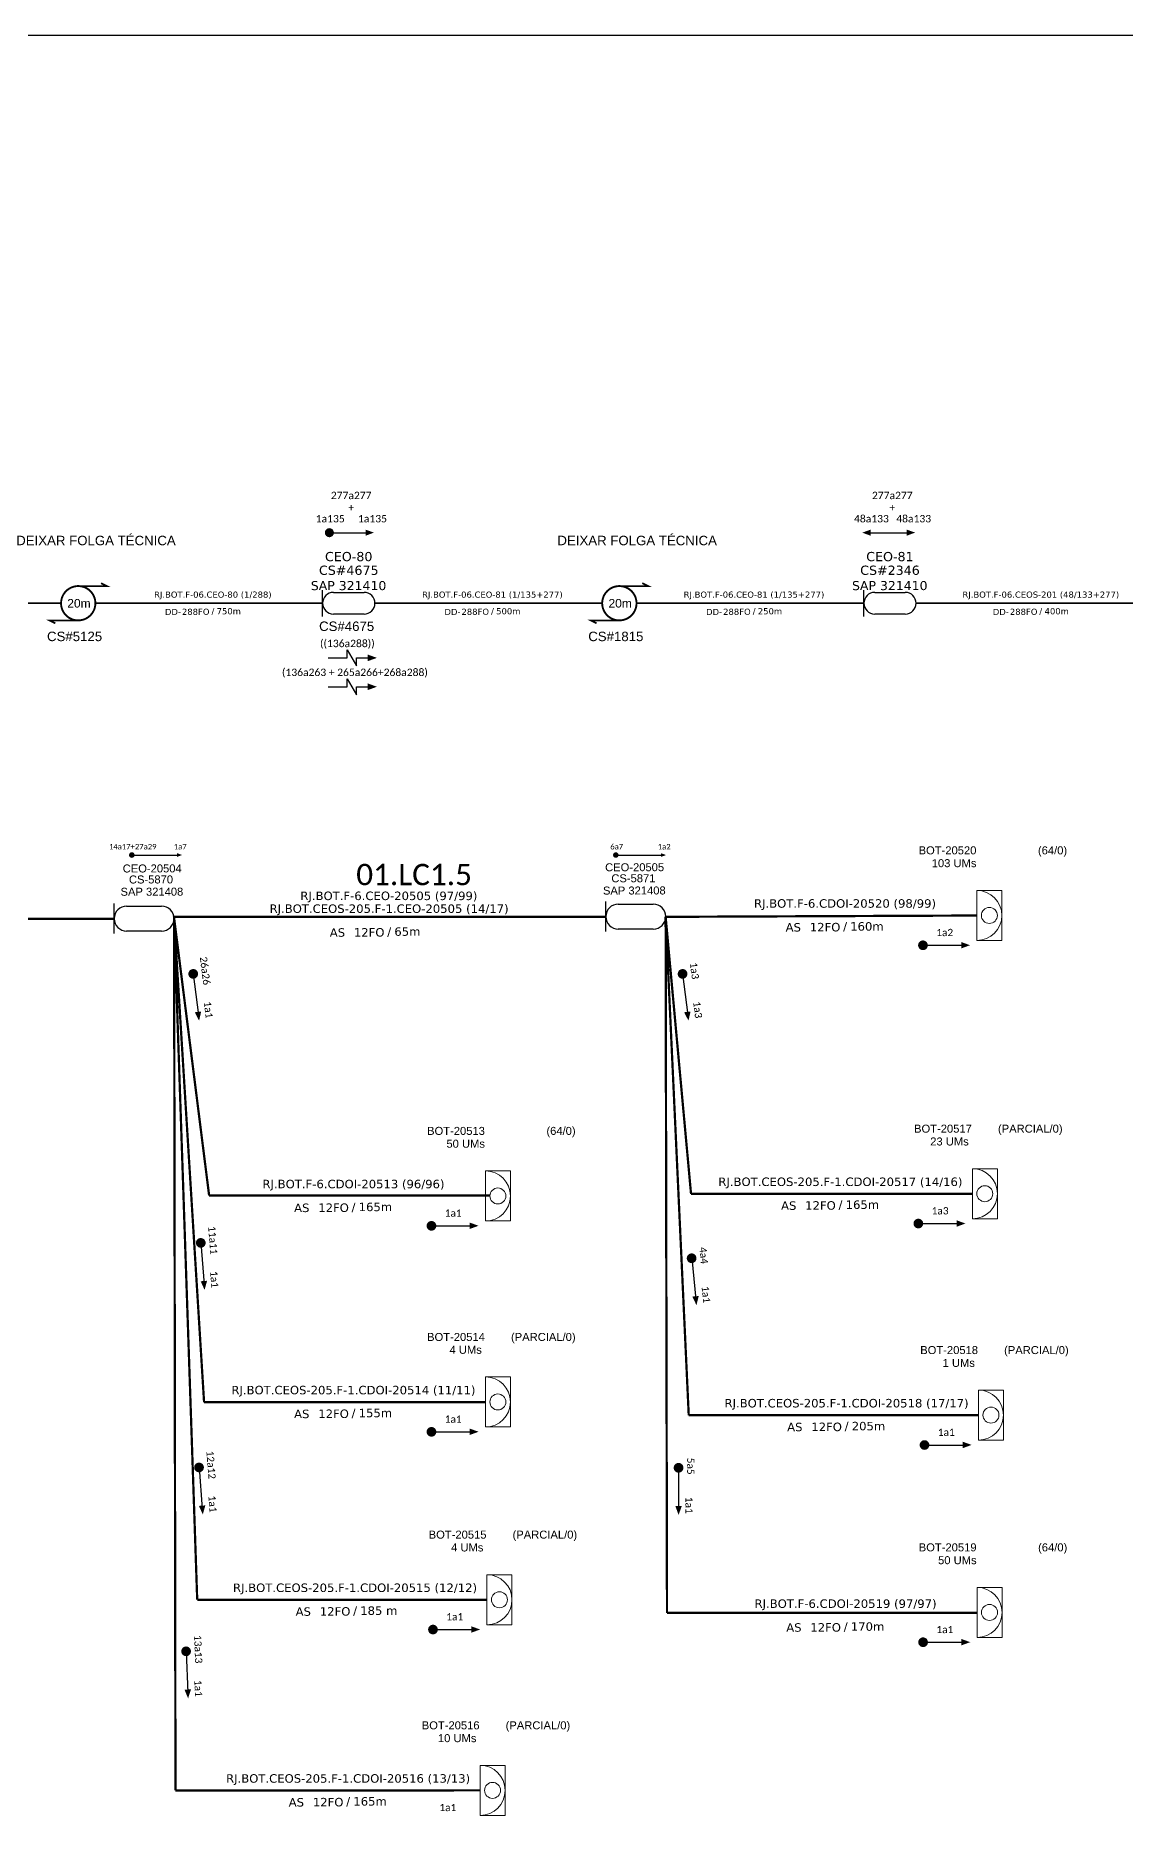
# Model space of a CAD drawing. Header units: inches. Extents: x 27113 to 27952, y 293751 to 294345.
# Drawn here: x 27687.9 to 27843.4, y 294091 to 294345 of the extents above; entities that cross this region are included whole.
import ezdxf
from ezdxf.enums import TextEntityAlignment as Align

# ---------------------------------------------------------------- set-up
doc = ezdxf.new("R2010")
doc.units = ezdxf.units.IN
doc.header["$MEASUREMENT"] = 0
for name, color, linetype, lineweight in [("20.0-LEGENDA DOS CDO'S", 1, 'Continuous', 0), ('20.1-CDO_INTERIOR', 1, 'Continuous', 0), ('40.1-ETIQUETAS', 1, 'Continuous', 20)]:
    doc.layers.add(name, color=color, linetype=linetype, lineweight=lineweight)
for name, color, linetype in [('20.4-CEOS', 1, 'Continuous'), ('20.5-CABO AÉREO', 1, 'Continuous'), ('CAP a instalar', 1, 'Continuous'), ('CEO', 1, 'Continuous'), ('SETA', 7, 'Continuous')]:
    doc.layers.add(name, color=color, linetype=linetype)
doc.styles.add('ARIAL', font='arial.ttf')
doc.styles.add('MtXpl_Calibri', font='calibri.ttf')
doc.styles.add('siredit', font='verdana.ttf')
doc.styles.get("Standard").update_dxf_attribs({"font": 'arial.ttf'})
doc.linetypes.add('FENCELINE1', pattern='A,0.25,-0.1,[133,ltypeshp.shx,S=0.1,R=0,X=-0.1,Y=0],-0.1,1', length=1.45)

# ---------------------------------------------------------------- blocks, each defined once
blk = doc.blocks.new('ETIQUETA_RS5F')
at = {"layer": '40.1-ETIQUETAS', "color": 0, "style": 'siredit'}
blk.add_text('/', height=1.5, dxfattribs=at).set_placement((1.55, -1.95), align=Align.MIDDLE_RIGHT)
for tag, p in [('ETIQUETA_R_PRIMARIA', (1.18, 4.1)), ('ETIQUETA_R_SECUNDARIA', (1.18, 2.1)), ('F_ATIVAS/F_MORTAS', (1.11, -4.24))]:
    blk.add_attdef(tag, text='', height=1.5, dxfattribs=at).set_placement(p, align=Align.MIDDLE_CENTER)
for tag, p in [('TIPO_CABO', (-6.62, -2.12)), ('CAP_CABO', (0.37, -2.09))]:
    blk.add_attdef(tag, text='', height=1.5, dxfattribs=at).set_placement(p, align=Align.MIDDLE_RIGHT)
blk.add_attdef('METROS', text='', height=1.5, dxfattribs=at).set_placement((2.11, -1.95), align=Align.MIDDLE_LEFT)
for tag, p in [('FUSÃO_1', (0.82, -8.39)), ('FUSÃO_2', (0.82, -10.6)), ('FUSÃO_3', (0.82, -12.93)), ('FUSÃO_4', (0.82, -15.14)), ('FUSÃO_5', (0.82, -17.16))]:
    blk.add_attdef(tag, text='', height=1.5, dxfattribs=at).set_placement(p, align=Align.CENTER)
blk = doc.blocks.new('CDOI_INT')
at = {"layer": '20.1-CDO_INTERIOR', "color": 0, "lineweight": 18}
blk.add_lwpolyline([(4.25, -4.25), (4.25, 4.25), (0, 4.25), (0, -4.25)], close=True, dxfattribs=at)
blk.add_circle((2.12, 0), 1.36, dxfattribs=at)
blk.add_arc((0, 0), 4.25, 270, 90, dxfattribs=at)
at = {"layer": "20.0-LEGENDA DOS CDO'S", "color": 0, "style": 'ARIAL'}
for tag, p in [('CDO_N', (-0.08, 10.38)), ('SURVEY', (-0.08, 8.2)), ('SPLITER_1', (21.18, 10.38)), ('SPLITER_2', (21.19, 8.68)), ('SAP', (-0.08, 6.23)), ('1:XX', (5.94, -2.22)), ('UMS', (5.94, -4.24))]:
    blk.add_attdef(tag, p, '', height=1.36, dxfattribs=at)
blk.add_attdef('FIBRAS_UTILIZADAS', text='', height=1.36, dxfattribs=at).set_placement((15.34, 10.38), align=Align.CENTER)

msp = doc.modelspace()

# ---------------------------------------------------------------- linework, layer by layer
msp.add_lwpolyline([(27113.44, 293750.99), (27952, 293750.99), (27952, 294344.99), (27113.44, 294344.99), (27113.44, 293750.99)])
at = {"color": 0}
for points, const_width in [([(27729.48, 294274.05, 1), (27730.12, 294274.05, 1)], 0.649), ([(27693.96, 294266.43, 1.000012), (27693.96, 294261.53, 0.999978)], 0.272), ([(27771.18, 294266.43, 1.000012), (27771.18, 294261.53, 0.999978)], 0.272)]:
    msp.add_lwpolyline(points, format="xyb", close=True, dxfattribs=dict(at, const_width=const_width))
for points in [[(27729.8, 294274.05), (27734.98, 294274.05)], [(27807.03, 294274.05), (27812.2, 294274.05)], [(27732.32, 294256.17), (27732.32, 294257.32), (27733.69, 294255.03), (27733.69, 294256.17)], [(27732.32, 294252.05), (27732.32, 294253.2), (27733.69, 294250.91), (27733.69, 294252.05)]]:
    msp.add_lwpolyline(points, dxfattribs=at)
at = {"color": 0, "const_width": 0.255}
for points in [[(27693.96, 294266.43), (27698.04, 294266.43), (27697.23, 294266.84)], [(27771.18, 294266.43), (27775.27, 294266.43), (27774.45, 294266.84)], [(27693.96, 294261.53), (27689.87, 294261.53), (27690.69, 294261.12)], [(27771.18, 294261.53), (27767.1, 294261.53), (27767.92, 294261.12)]]:
    msp.add_lwpolyline(points, dxfattribs=at)
at = {"color": 7, "const_width": 0.395}
for points in [[(27701.41, 294228.04, 1), (27701.81, 294228.04, 1)], [(27770.48, 294228.04, 1), (27770.87, 294228.04, 1)]]:
    msp.add_lwpolyline(points, format="xyb", close=True, dxfattribs=at)
at = {"const_width": 0.691}
for points in [[(27814.16, 294215.16, 1), (27814.85, 294215.16, 1)], [(27710.33, 294211.42, 1), (27710.41, 294210.73, 1)], [(27710.33, 294211.42, 1), (27710.41, 294210.73, 1)], [(27780.16, 294211.42, 1), (27780.24, 294210.73, 1)], [(27780.16, 294211.42, 1), (27780.24, 294210.73, 1)], [(27744.02, 294175.12, 1), (27744.71, 294175.12, 1)], [(27813.5, 294175.45, 1), (27814.19, 294175.45, 1)], [(27813.5, 294175.45, 1), (27814.19, 294175.45, 1)], [(27711.42, 294173.03, 1), (27711.48, 294172.34, 1)], [(27711.42, 294173.03, 1), (27711.48, 294172.34, 1)], [(27781.46, 294170.84, 1), (27781.53, 294170.15, 1)], [(27781.46, 294170.84, 1), (27781.53, 294170.15, 1)], [(27744.02, 294145.72, 1), (27744.71, 294145.72, 1)], [(27744.02, 294145.72, 1), (27744.71, 294145.72, 1)], [(27814.38, 294143.84, 1), (27815.07, 294143.84, 1)], [(27814.38, 294143.84, 1), (27815.07, 294143.84, 1)], [(27711.17, 294140.98, 1), (27711.23, 294140.29, 1)], [(27711.17, 294140.98, 1), (27711.23, 294140.29, 1)], [(27779.63, 294140.94, 1), (27779.63, 294140.24, 1)], [(27779.63, 294140.94, 1), (27779.63, 294140.24, 1)], [(27744.24, 294117.5, 1), (27744.93, 294117.5, 1)], [(27744.24, 294117.5, 1), (27744.93, 294117.5, 1)], [(27709.34, 294114.74, 1), (27709.37, 294114.05, 1)], [(27709.34, 294114.74, 1), (27709.37, 294114.05, 1)], [(27814.18, 294115.69, 1), (27814.87, 294115.69, 1)]]:
    msp.add_lwpolyline(points, format="xyb", close=True, dxfattribs=at)
at = {"layer": '20.4-CEOS', "color": 5}
for p, q in [((27730.39, 294265.53), (27734.75, 294265.53)), ((27734.75, 294262.43), (27730.39, 294262.43))]:
    msp.add_line(p, q, dxfattribs=at)
at = {"layer": '20.4-CEOS', "color": 0}
for p, q in [((27807.62, 294265.53), (27811.98, 294265.53)), ((27811.98, 294262.43), (27807.62, 294262.43)), ((27699.09, 294216.83), (27699.09, 294221.12)), ((27769.24, 294217.12), (27769.24, 294221.41)), ((27771.02, 294221.04), (27776.01, 294221.04)), ((27700.87, 294220.75), (27705.86, 294220.75)), ((27705.86, 294217.2), (27700.87, 294217.2)), ((27776.01, 294217.48), (27771.02, 294217.48))]:
    msp.add_line(p, q, dxfattribs=at)
at = {"layer": '20.4-CEOS', "color": 5}
msp.add_lwpolyline([(27728.84, 294262.11), (27728.84, 294265.85)], dxfattribs=at)
at = {"layer": '20.4-CEOS', "color": 0}
msp.add_lwpolyline([(27806.07, 294262.11), (27806.07, 294265.85)], dxfattribs=at)
at = {"layer": '20.4-CEOS', "color": 5}
for centre, start, end in [((27730.39, 294263.98), 90, 270), ((27734.75, 294263.98), 270, 90)]:
    msp.add_arc(centre, 1.55, start, end, dxfattribs=at)
at = {"layer": '20.4-CEOS', "color": 0}
for centre, radius, start, end in [((27807.62, 294263.98), 1.55, 90, 270), ((27811.98, 294263.98), 1.55, 270, 90), ((27771.02, 294219.26), 1.78, 90, 270), ((27776.01, 294219.26), 1.78, 270, 90), ((27700.87, 294218.97), 1.78, 90, 270), ((27705.86, 294218.97), 1.78, 270, 90)]:
    msp.add_arc(centre, radius, start, end, dxfattribs=at)
at = {"layer": '20.5-CABO AÉREO', "color": 0, "ltscale": 8, "const_width": 0.259}
for points in [[(27659.07, 294263.98), (27691.51, 294263.98)], [(27696.41, 294263.98), (27728.84, 294263.98)]]:
    msp.add_lwpolyline(points, dxfattribs=at)
at = {"layer": '20.5-CABO AÉREO', "color": 5, "ltscale": 8, "const_width": 0.259}
for points in [[(27736.3, 294263.98), (27768.73, 294263.98)], [(27773.64, 294263.98), (27806.07, 294263.98)], [(27813.53, 294263.98), (27845.96, 294263.98)]]:
    msp.add_lwpolyline(points, dxfattribs=at)
at = {"layer": 'CAP a instalar', "color": 0, "ltscale": 5.3, "const_width": 0.322}
for points in [[(27637.54, 294218.95), (27699.09, 294218.95)], [(27712.64, 294179.46), (27707.62, 294219.24)], [(27707.62, 294219.24), (27769.24, 294219.24)], [(27777.78, 294219.26), (27777.98, 294119.88)], [(27777.79, 294219.22), (27822.2, 294219.41)], [(27777.79, 294219.22), (27822.2, 294219.41)], [(27712.64, 294179.46), (27752.76, 294179.46)], [(27712.64, 294179.46), (27752.76, 294179.46)], [(27777.98, 294119.88), (27822.22, 294119.89)]]:
    msp.add_lwpolyline(points, dxfattribs=at)
at = {"layer": 'CAP a instalar', "color": 8, "ltscale": 5.3, "const_width": 0.322}
for points in [[(27707.62, 294219.24), (27711.92, 294149.94)], [(27707.64, 294218.93), (27710.94, 294121.75)], [(27707.64, 294218.93), (27707.84, 294094.54)], [(27781.41, 294179.67), (27777.78, 294219.26)], [(27781.41, 294179.67), (27821.55, 294179.69)], [(27711.92, 294149.94), (27752.06, 294149.96)], [(27781.08, 294148.1), (27822.43, 294148.1)], [(27710.94, 294121.75), (27752.29, 294121.76)], [(27707.84, 294094.54), (27751.3, 294094.55)]]:
    msp.add_lwpolyline(points, dxfattribs=at)
at = {"layer": 'CAP a instalar', "color": 251, "ltscale": 5.3, "const_width": 0.322}
msp.add_lwpolyline([(27777.78, 294219.26), (27781.08, 294148.1)], dxfattribs=at)
at = {"layer": 'SETA', "color": 0}
for points in [[(27729.63, 294256.17), (27732.32, 294256.17)], [(27733.69, 294256.17), (27735.76, 294256.17)], [(27729.63, 294252.05), (27732.32, 294252.05)], [(27733.69, 294252.05), (27735.76, 294252.05)]]:
    msp.add_lwpolyline(points, dxfattribs=at)
at = {"layer": 'SETA', "color": 7}
for points in [[(27701.61, 294228.04), (27708.44, 294228.04)], [(27770.67, 294228.04), (27777.51, 294228.04)]]:
    msp.add_lwpolyline(points, dxfattribs=at)
at = {"layer": 'SETA'}
for points in [[(27814.5, 294215.16), (27820.44, 294215.16)], [(27710.37, 294211.07), (27711.11, 294205.18)], [(27710.37, 294211.07), (27711.11, 294205.18)], [(27780.2, 294211.07), (27780.94, 294205.18)], [(27780.2, 294211.07), (27780.94, 294205.18)], [(27813.85, 294175.45), (27819.78, 294175.45)], [(27813.85, 294175.45), (27819.78, 294175.45)], [(27744.36, 294175.12), (27750.3, 294175.12)], [(27711.45, 294172.69), (27711.92, 294166.77)], [(27711.45, 294172.69), (27711.92, 294166.77)], [(27781.5, 294170.5), (27782.09, 294164.59)], [(27781.5, 294170.5), (27782.09, 294164.59)], [(27744.36, 294145.72), (27750.3, 294145.72)], [(27744.36, 294145.72), (27750.3, 294145.72)], [(27814.72, 294143.84), (27820.66, 294143.84)], [(27814.72, 294143.84), (27820.66, 294143.84)], [(27711.2, 294140.63), (27711.67, 294134.71)], [(27711.2, 294140.63), (27711.67, 294134.71)], [(27779.63, 294140.59), (27779.62, 294134.65)], [(27779.63, 294140.59), (27779.62, 294134.65)], [(27744.58, 294117.5), (27750.52, 294117.5)], [(27744.58, 294117.5), (27750.52, 294117.5)], [(27709.35, 294114.39), (27709.6, 294108.46)], [(27709.35, 294114.39), (27709.6, 294108.46)], [(27814.52, 294115.69), (27820.46, 294115.69)]]:
    msp.add_lwpolyline(points, dxfattribs=at)
at = {"layer": 'SETA', "color": 0}
for points in [[(27734.97, 294274.48), (27736.16, 294274.06), (27734.98, 294273.62)], [(27807.03, 294273.62), (27805.84, 294274.05), (27807.02, 294274.48)], [(27812.2, 294274.48), (27813.39, 294274.06), (27812.2, 294273.62)], [(27735.27, 294256.66), (27736.58, 294256.18), (27735.27, 294255.71)], [(27735.27, 294252.54), (27736.58, 294252.06), (27735.27, 294251.58)]]:
    msp.add_solid(points, dxfattribs=at)
at = {"layer": 'SETA', "color": 7}
for points in [[(27708.07, 294228.3), (27708.79, 294228.05), (27708.07, 294227.78)], [(27777.13, 294228.3), (27777.85, 294228.04), (27777.13, 294227.78)]]:
    msp.add_solid(points, dxfattribs=at)
at = {"layer": 'SETA'}
for points in [[(27819.96, 294215.63), (27821.23, 294215.17), (27819.96, 294214.71)], [(27711.51, 294205.71), (27711.21, 294204.4), (27710.6, 294205.6)], [(27711.51, 294205.71), (27711.21, 294204.4), (27710.6, 294205.6)], [(27781.34, 294205.71), (27781.04, 294204.4), (27780.43, 294205.6)], [(27781.34, 294205.71), (27781.04, 294204.4), (27780.43, 294205.6)], [(27749.82, 294175.59), (27751.09, 294175.13), (27749.82, 294174.67)], [(27819.31, 294175.91), (27820.57, 294175.45), (27819.31, 294174.99)], [(27819.31, 294175.91), (27820.57, 294175.45), (27819.31, 294174.99)], [(27712.35, 294167.28), (27711.99, 294165.98), (27711.43, 294167.21)], [(27712.35, 294167.28), (27711.99, 294165.98), (27711.43, 294167.21)], [(27782.51, 294165.11), (27782.18, 294163.8), (27781.6, 294165.02)], [(27782.51, 294165.11), (27782.18, 294163.8), (27781.6, 294165.02)], [(27749.82, 294146.19), (27751.09, 294145.73), (27749.82, 294145.27)], [(27749.82, 294146.19), (27751.09, 294145.73), (27749.82, 294145.27)], [(27820.18, 294144.31), (27821.45, 294143.85), (27820.18, 294143.39)], [(27820.18, 294144.31), (27821.45, 294143.85), (27820.18, 294143.39)], [(27712.1, 294135.22), (27711.74, 294133.93), (27711.18, 294135.15)], [(27712.1, 294135.22), (27711.74, 294133.93), (27711.18, 294135.15)], [(27780.09, 294135.13), (27779.63, 294133.86), (27779.17, 294135.13)], [(27780.09, 294135.13), (27779.63, 294133.86), (27779.17, 294135.13)], [(27750.05, 294117.97), (27751.31, 294117.51), (27750.05, 294117.05)], [(27750.05, 294117.97), (27751.31, 294117.51), (27750.05, 294117.05)], [(27819.98, 294116.16), (27821.25, 294115.7), (27819.98, 294115.24)], [(27710.05, 294108.96), (27709.64, 294107.67), (27709.13, 294108.92)], [(27710.05, 294108.96), (27709.64, 294107.67), (27709.13, 294108.92)]]:
    msp.add_solid(points, dxfattribs=at)

# ---------------------------------------------------------------- block references
at = {"layer": '40.1-ETIQUETAS', "color": 0}
ref = msp.add_blockref('ETIQUETA_RS5F', (27737.37, 294218.69), dxfattribs=dict(at, xscale=0.8056442080133319, yscale=0.8056442080133319, zscale=0.8056442080133319))
ref.add_attrib('ETIQUETA_R_PRIMARIA', 'RJ.BOT.F-6.CEO-20505 (97/99)', dxfattribs={"color": 0, "height": 1.2085, "style": 'siredit'}).set_placement((27738.29, 294222.22), align=Align.MIDDLE_CENTER)
ref.add_attrib('ETIQUETA_R_SECUNDARIA', 'RJ.BOT.CEOS-205.F-1.CEO-20505 (14/17)', dxfattribs={"color": 0, "height": 1.2085, "style": 'siredit'}).set_placement((27738.32, 294220.39), align=Align.MIDDLE_CENTER)
ref.add_attrib('TIPO_CABO', 'AS', dxfattribs={"color": 0, "height": 1.208, "style": 'siredit'}).set_placement((27732.04, 294216.99), align=Align.MIDDLE_RIGHT)
ref.add_attrib('CAP_CABO', '12FO', dxfattribs={"color": 0, "height": 1.208, "style": 'siredit'}).set_placement((27737.66, 294217.01), align=Align.MIDDLE_RIGHT)
ref.add_attrib('METROS', '65m', dxfattribs={"color": 0, "height": 1.208, "style": 'siredit'}).set_placement((27739.07, 294217.12), align=Align.MIDDLE_LEFT)
at = {"layer": 'CAP a instalar', "color": 0, "linetype": 'FENCELINE1', "ltscale": 5.3}
ref = msp.add_blockref('CDOI_INT', (27822.2, 294219.42), dxfattribs=dict(at, xscale=0.8395002389809699, yscale=0.8395002389809699, zscale=0.8395002389809699))
ref.add_attrib('CDO_N', 'BOT-20520', dxfattribs={"layer": "20.0-LEGENDA DOS CDO'S", "color": 0, "height": 1.142, "style": 'ARIAL'}).set_placement((27822.13, 294228.14), align=Align.RIGHT)
ref.add_attrib('FIBRAS_UTILIZADAS', '(64/0)', dxfattribs={"layer": "20.0-LEGENDA DOS CDO'S", "color": 0, "height": 1.142, "style": 'ARIAL'}).set_placement((27835.08, 294228.14), align=Align.RIGHT)
ref.add_attrib('SURVEY', '103 UMs', dxfattribs={"layer": "20.0-LEGENDA DOS CDO'S", "color": 0, "height": 1.142, "style": 'ARIAL'}).set_placement((27822.14, 294226.31), align=Align.RIGHT)
ref = msp.add_blockref('ETIQUETA_RS5F', (27802.42, 294219.43), dxfattribs=dict(at, xscale=0.8056442080139599, yscale=0.8056442080139599, zscale=0.8056442080139599))
ref.add_attrib('ETIQUETA_R_SECUNDARIA', 'RJ.BOT.F-6.CDOI-20520 (98/99)', dxfattribs={"layer": '40.1-ETIQUETAS', "color": 0, "height": 1.2085, "style": 'siredit'}).set_placement((27803.38, 294221.13), align=Align.MIDDLE_CENTER)
ref.add_attrib('TIPO_CABO', 'AS', dxfattribs={"layer": '40.1-ETIQUETAS', "color": 0, "height": 1.208, "style": 'siredit'}).set_placement((27797.09, 294217.73), align=Align.MIDDLE_RIGHT)
ref.add_attrib('CAP_CABO', '12FO', dxfattribs={"layer": '40.1-ETIQUETAS', "color": 0, "height": 1.208, "style": 'siredit'}).set_placement((27802.72, 294217.75), align=Align.MIDDLE_RIGHT)
ref.add_attrib('METROS', '160m', dxfattribs={"layer": '40.1-ETIQUETAS', "color": 0, "height": 1.208, "style": 'siredit'}).set_placement((27804.12, 294217.86), align=Align.MIDDLE_LEFT)
ref = msp.add_blockref('CDOI_INT', (27752.06, 294179.38), dxfattribs=dict(at, xscale=0.8395002389809699, yscale=0.8395002389809699, zscale=0.8395002389809699))
ref.add_attrib('CDO_N', 'BOT-20513', dxfattribs={"layer": "20.0-LEGENDA DOS CDO'S", "color": 0, "height": 1.142, "style": 'ARIAL'}).set_placement((27751.99, 294188.1), align=Align.RIGHT)
ref.add_attrib('FIBRAS_UTILIZADAS', '(64/0)', dxfattribs={"layer": "20.0-LEGENDA DOS CDO'S", "color": 0, "height": 1.142, "style": 'ARIAL'}).set_placement((27764.94, 294188.1), align=Align.RIGHT)
ref.add_attrib('SURVEY', '50 UMs', dxfattribs={"layer": "20.0-LEGENDA DOS CDO'S", "color": 0, "height": 1.142, "style": 'ARIAL'}).set_placement((27752, 294186.27), align=Align.RIGHT)
at = {"layer": 'CAP a instalar', "color": 8, "linetype": 'FENCELINE1', "ltscale": 5.3}
ref = msp.add_blockref('CDOI_INT', (27821.55, 294179.71), dxfattribs=dict(at, xscale=0.8395002389748425, yscale=0.8395002389748425, zscale=0.8395002389748425))
ref.add_attrib('CDO_N', 'BOT-20517', dxfattribs={"layer": "20.0-LEGENDA DOS CDO'S", "color": 0, "height": 1.142, "style": 'ARIAL'}).set_placement((27821.48, 294188.42), align=Align.RIGHT)
ref.add_attrib('FIBRAS_UTILIZADAS', '(PARCIAL/0)', dxfattribs={"layer": "20.0-LEGENDA DOS CDO'S", "color": 0, "height": 1.1419, "style": 'ARIAL'}).set_placement((27834.43, 294188.42), align=Align.RIGHT)
ref.add_attrib('SURVEY', '23 UMs ', dxfattribs={"layer": "20.0-LEGENDA DOS CDO'S", "color": 0, "height": 1.142, "style": 'ARIAL'}).set_placement((27821.48, 294186.59), align=Align.RIGHT)
at = {"layer": 'CAP a instalar', "color": 0, "linetype": 'FENCELINE1', "ltscale": 5.3}
ref = msp.add_blockref('ETIQUETA_RS5F', (27732.28, 294179.39), dxfattribs=dict(at, xscale=0.8056442080139599, yscale=0.8056442080139599, zscale=0.8056442080139599))
ref.add_attrib('ETIQUETA_R_SECUNDARIA', 'RJ.BOT.F-6.CDOI-20513 (96/96)', dxfattribs={"layer": '40.1-ETIQUETAS', "color": 0, "height": 1.2085, "style": 'siredit'}).set_placement((27733.24, 294181.09), align=Align.MIDDLE_CENTER)
ref.add_attrib('TIPO_CABO', 'AS', dxfattribs={"layer": '40.1-ETIQUETAS', "color": 0, "height": 1.208, "style": 'siredit'}).set_placement((27726.95, 294177.69), align=Align.MIDDLE_RIGHT)
ref.add_attrib('CAP_CABO', '12FO', dxfattribs={"layer": '40.1-ETIQUETAS', "color": 0, "height": 1.208, "style": 'siredit'}).set_placement((27732.58, 294177.71), align=Align.MIDDLE_RIGHT)
ref.add_attrib('METROS', '165m', dxfattribs={"layer": '40.1-ETIQUETAS', "color": 0, "height": 1.208, "style": 'siredit'}).set_placement((27733.98, 294177.82), align=Align.MIDDLE_LEFT)
at = {"layer": 'CAP a instalar', "color": 8, "linetype": 'FENCELINE1', "ltscale": 5.3}
ref = msp.add_blockref('ETIQUETA_RS5F', (27801.77, 294179.72), dxfattribs=dict(at, xscale=0.8056442080080793, yscale=0.8056442080080793, zscale=0.8056442080080793))
ref.add_attrib('ETIQUETA_R_SECUNDARIA', 'RJ.BOT.CEOS-205.F-1.CDOI-20517 (14/16)', dxfattribs={"layer": '40.1-ETIQUETAS', "color": 0, "height": 1.2085, "style": 'siredit'}).set_placement((27802.72, 294181.41), align=Align.MIDDLE_CENTER)
ref.add_attrib('TIPO_CABO', 'AS', dxfattribs={"layer": '40.1-ETIQUETAS', "color": 0, "height": 1.208, "style": 'siredit'}).set_placement((27796.44, 294178.01), align=Align.MIDDLE_RIGHT)
ref.add_attrib('CAP_CABO', '12FO', dxfattribs={"layer": '40.1-ETIQUETAS', "color": 0, "height": 1.208, "style": 'siredit'}).set_placement((27802.06, 294178.03), align=Align.MIDDLE_RIGHT)
ref.add_attrib('METROS', '165m ', dxfattribs={"layer": '40.1-ETIQUETAS', "color": 0, "height": 1.208, "style": 'siredit'}).set_placement((27803.47, 294178.14), align=Align.MIDDLE_LEFT)
ref = msp.add_blockref('CDOI_INT', (27752.06, 294149.98), dxfattribs=dict(at, xscale=0.8395002389748425, yscale=0.8395002389748425, zscale=0.8395002389748425))
ref.add_attrib('CDO_N', 'BOT-20514', dxfattribs={"layer": "20.0-LEGENDA DOS CDO'S", "color": 0, "height": 1.142, "style": 'ARIAL'}).set_placement((27751.99, 294158.69), align=Align.RIGHT)
ref.add_attrib('FIBRAS_UTILIZADAS', '(PARCIAL/0)', dxfattribs={"layer": "20.0-LEGENDA DOS CDO'S", "color": 0, "height": 1.1419, "style": 'ARIAL'}).set_placement((27764.94, 294158.69), align=Align.RIGHT)
ref.add_attrib('SURVEY', '4 UMs ', dxfattribs={"layer": "20.0-LEGENDA DOS CDO'S", "color": 0, "height": 1.142, "style": 'ARIAL'}).set_placement((27752, 294156.86), align=Align.RIGHT)
ref = msp.add_blockref('CDOI_INT', (27822.43, 294148.11), dxfattribs=dict(at, xscale=0.8395002389748425, yscale=0.8395002389748425, zscale=0.8395002389748425))
ref.add_attrib('CDO_N', 'BOT-20518', dxfattribs={"layer": "20.0-LEGENDA DOS CDO'S", "color": 0, "height": 1.142, "style": 'ARIAL'}).set_placement((27822.36, 294156.82), align=Align.RIGHT)
ref.add_attrib('FIBRAS_UTILIZADAS', '(PARCIAL/0)', dxfattribs={"layer": "20.0-LEGENDA DOS CDO'S", "color": 0, "height": 1.1419, "style": 'ARIAL'}).set_placement((27835.3, 294156.82), align=Align.RIGHT)
ref.add_attrib('SURVEY', '1 UMs ', dxfattribs={"layer": "20.0-LEGENDA DOS CDO'S", "color": 0, "height": 1.142, "style": 'ARIAL'}).set_placement((27822.36, 294154.99), align=Align.RIGHT)
ref = msp.add_blockref('ETIQUETA_RS5F', (27732.28, 294149.99), dxfattribs=dict(at, xscale=0.8056442080080793, yscale=0.8056442080080793, zscale=0.8056442080080793))
ref.add_attrib('ETIQUETA_R_SECUNDARIA', 'RJ.BOT.CEOS-205.F-1.CDOI-20514 (11/11)', dxfattribs={"layer": '40.1-ETIQUETAS', "color": 0, "height": 1.2085, "style": 'siredit'}).set_placement((27733.23, 294151.68), align=Align.MIDDLE_CENTER)
ref.add_attrib('TIPO_CABO', 'AS', dxfattribs={"layer": '40.1-ETIQUETAS', "color": 0, "height": 1.208, "style": 'siredit'}).set_placement((27726.95, 294148.28), align=Align.MIDDLE_RIGHT)
ref.add_attrib('CAP_CABO', '12FO', dxfattribs={"layer": '40.1-ETIQUETAS', "color": 0, "height": 1.208, "style": 'siredit'}).set_placement((27732.58, 294148.3), align=Align.MIDDLE_RIGHT)
ref.add_attrib('METROS', '155m ', dxfattribs={"layer": '40.1-ETIQUETAS', "color": 0, "height": 1.208, "style": 'siredit'}).set_placement((27733.98, 294148.41), align=Align.MIDDLE_LEFT)
ref = msp.add_blockref('ETIQUETA_RS5F', (27802.64, 294148.12), dxfattribs=dict(at, xscale=0.8056442080080793, yscale=0.8056442080080793, zscale=0.8056442080080793))
ref.add_attrib('ETIQUETA_R_SECUNDARIA', 'RJ.BOT.CEOS-205.F-1.CDOI-20518 (17/17)', dxfattribs={"layer": '40.1-ETIQUETAS', "color": 0, "height": 1.2085, "style": 'siredit'}).set_placement((27803.6, 294149.81), align=Align.MIDDLE_CENTER)
ref.add_attrib('TIPO_CABO', 'AS', dxfattribs={"layer": '40.1-ETIQUETAS', "color": 0, "height": 1.208, "style": 'siredit'}).set_placement((27797.31, 294146.41), align=Align.MIDDLE_RIGHT)
ref.add_attrib('CAP_CABO', '12FO', dxfattribs={"layer": '40.1-ETIQUETAS', "color": 0, "height": 1.208, "style": 'siredit'}).set_placement((27802.94, 294146.43), align=Align.MIDDLE_RIGHT)
ref.add_attrib('METROS', '205m ', dxfattribs={"layer": '40.1-ETIQUETAS', "color": 0, "height": 1.208, "style": 'siredit'}).set_placement((27804.34, 294146.54), align=Align.MIDDLE_LEFT)
ref = msp.add_blockref('CDOI_INT', (27752.29, 294121.76), dxfattribs=dict(at, xscale=0.8395002389748425, yscale=0.8395002389748425, zscale=0.8395002389748425))
ref.add_attrib('CDO_N', 'BOT-20515', dxfattribs={"layer": "20.0-LEGENDA DOS CDO'S", "color": 0, "height": 1.142, "style": 'ARIAL'}).set_placement((27752.22, 294130.48), align=Align.RIGHT)
ref.add_attrib('FIBRAS_UTILIZADAS', '(PARCIAL/0)', dxfattribs={"layer": "20.0-LEGENDA DOS CDO'S", "color": 0, "height": 1.1419, "style": 'ARIAL'}).set_placement((27765.16, 294130.48), align=Align.RIGHT)
ref.add_attrib('SURVEY', '4 UMs ', dxfattribs={"layer": "20.0-LEGENDA DOS CDO'S", "color": 0, "height": 1.142, "style": 'ARIAL'}).set_placement((27752.22, 294128.65), align=Align.RIGHT)
at = {"layer": 'CAP a instalar', "color": 0, "linetype": 'FENCELINE1', "ltscale": 5.3}
ref = msp.add_blockref('CDOI_INT', (27822.22, 294119.95), dxfattribs=dict(at, xscale=0.8395002389809699, yscale=0.8395002389809699, zscale=0.8395002389809699))
ref.add_attrib('CDO_N', 'BOT-20519', dxfattribs={"layer": "20.0-LEGENDA DOS CDO'S", "color": 0, "height": 1.142, "style": 'ARIAL'}).set_placement((27822.15, 294128.66), align=Align.RIGHT)
ref.add_attrib('FIBRAS_UTILIZADAS', '(64/0)', dxfattribs={"layer": "20.0-LEGENDA DOS CDO'S", "color": 0, "height": 1.142, "style": 'ARIAL'}).set_placement((27835.1, 294128.66), align=Align.RIGHT)
ref.add_attrib('SURVEY', '50 UMs', dxfattribs={"layer": "20.0-LEGENDA DOS CDO'S", "color": 0, "height": 1.142, "style": 'ARIAL'}).set_placement((27822.16, 294126.83), align=Align.RIGHT)
at = {"layer": 'CAP a instalar', "color": 8, "linetype": 'FENCELINE1', "ltscale": 5.3}
ref = msp.add_blockref('ETIQUETA_RS5F', (27732.5, 294121.77), dxfattribs=dict(at, xscale=0.8056442080080793, yscale=0.8056442080080793, zscale=0.8056442080080793))
ref.add_attrib('ETIQUETA_R_SECUNDARIA', 'RJ.BOT.CEOS-205.F-1.CDOI-20515 (12/12)', dxfattribs={"layer": '40.1-ETIQUETAS', "color": 0, "height": 1.2085, "style": 'siredit'}).set_placement((27733.46, 294123.47), align=Align.MIDDLE_CENTER)
ref.add_attrib('TIPO_CABO', 'AS', dxfattribs={"layer": '40.1-ETIQUETAS', "color": 0, "height": 1.208, "style": 'siredit'}).set_placement((27727.17, 294120.07), align=Align.MIDDLE_RIGHT)
ref.add_attrib('CAP_CABO', '12FO', dxfattribs={"layer": '40.1-ETIQUETAS', "color": 0, "height": 1.208, "style": 'siredit'}).set_placement((27732.8, 294120.09), align=Align.MIDDLE_RIGHT)
ref.add_attrib('METROS', '185 m', dxfattribs={"layer": '40.1-ETIQUETAS', "color": 0, "height": 1.208, "style": 'siredit'}).set_placement((27734.2, 294120.2), align=Align.MIDDLE_LEFT)
at = {"layer": 'CAP a instalar', "color": 0, "linetype": 'FENCELINE1', "ltscale": 5.3}
ref = msp.add_blockref('ETIQUETA_RS5F', (27802.51, 294119.5), dxfattribs=dict(at, xscale=0.8056442080139599, yscale=0.8056442080139599, zscale=0.8056442080139599))
ref.add_attrib('ETIQUETA_R_SECUNDARIA', 'RJ.BOT.F-6.CDOI-20519 (97/97)', dxfattribs={"layer": '40.1-ETIQUETAS', "color": 0, "height": 1.2085, "style": 'siredit'}).set_placement((27803.46, 294121.2), align=Align.MIDDLE_CENTER)
ref.add_attrib('TIPO_CABO', 'AS', dxfattribs={"layer": '40.1-ETIQUETAS', "color": 0, "height": 1.208, "style": 'siredit'}).set_placement((27797.18, 294117.8), align=Align.MIDDLE_RIGHT)
ref.add_attrib('CAP_CABO', '12FO', dxfattribs={"layer": '40.1-ETIQUETAS', "color": 0, "height": 1.208, "style": 'siredit'}).set_placement((27802.8, 294117.81), align=Align.MIDDLE_RIGHT)
ref.add_attrib('METROS', '170m', dxfattribs={"layer": '40.1-ETIQUETAS', "color": 0, "height": 1.208, "style": 'siredit'}).set_placement((27804.21, 294117.93), align=Align.MIDDLE_LEFT)
at = {"layer": 'CAP a instalar', "color": 8, "linetype": 'FENCELINE1', "ltscale": 5.3}
ref = msp.add_blockref('CDOI_INT', (27751.3, 294094.55), dxfattribs=dict(at, xscale=0.8395002389748425, yscale=0.8395002389748425, zscale=0.8395002389748425))
ref.add_attrib('CDO_N', 'BOT-20516', dxfattribs={"layer": "20.0-LEGENDA DOS CDO'S", "color": 0, "height": 1.142, "style": 'ARIAL'}).set_placement((27751.23, 294103.26), align=Align.RIGHT)
ref.add_attrib('FIBRAS_UTILIZADAS', '(PARCIAL/0)', dxfattribs={"layer": "20.0-LEGENDA DOS CDO'S", "color": 0, "height": 1.1419, "style": 'ARIAL'}).set_placement((27764.17, 294103.26), align=Align.RIGHT)
ref.add_attrib('SURVEY', '10 UMs ', dxfattribs={"layer": "20.0-LEGENDA DOS CDO'S", "color": 0, "height": 1.142, "style": 'ARIAL'}).set_placement((27751.23, 294101.43), align=Align.RIGHT)
ref = msp.add_blockref('ETIQUETA_RS5F', (27731.51, 294094.56), dxfattribs=dict(at, xscale=0.8056442080080793, yscale=0.8056442080080793, zscale=0.8056442080080793))
ref.add_attrib('ETIQUETA_R_SECUNDARIA', 'RJ.BOT.CEOS-205.F-1.CDOI-20516 (13/13)', dxfattribs={"layer": '40.1-ETIQUETAS', "color": 0, "height": 1.2085, "style": 'siredit'}).set_placement((27732.47, 294096.25), align=Align.MIDDLE_CENTER)
ref.add_attrib('TIPO_CABO', 'AS', dxfattribs={"layer": '40.1-ETIQUETAS', "color": 0, "height": 1.208, "style": 'siredit'}).set_placement((27726.18, 294092.85), align=Align.MIDDLE_RIGHT)
ref.add_attrib('CAP_CABO', '12FO', dxfattribs={"layer": '40.1-ETIQUETAS', "color": 0, "height": 1.208, "style": 'siredit'}).set_placement((27731.81, 294092.87), align=Align.MIDDLE_RIGHT)
ref.add_attrib('METROS', '165m ', dxfattribs={"layer": '40.1-ETIQUETAS', "color": 0, "height": 1.208, "style": 'siredit'}).set_placement((27733.22, 294092.98), align=Align.MIDDLE_LEFT)

# ---------------------------------------------------------------- texts
at = {"color": 0, "style": 'ARIAL'}
for s, height, p in [('DEIXAR FOLGA TÉCNICA', 1.3514, (27685.11, 294272.26)), ('DEIXAR FOLGA TÉCNICA', 1.3514, (27762.34, 294272.26)), ('CS#5125', 1.351, (27689.51, 294258.57)), ('CS#1815', 1.351, (27766.74, 294258.57))]:
    msp.add_text(s, height=height, rotation=359.9867, dxfattribs=at).set_placement(p)
at = {"color": 0}
for p in [(27692.4, 294263.36), (27769.63, 294263.36)]:
    msp.add_text('20m', height=1.226, dxfattribs=at).set_placement(p)
at = {"color": 5, "style": 'ARIAL'}
msp.add_text('CS#4675', height=1.351, rotation=359.9867, dxfattribs=at).set_placement((27728.33, 294260.02))
at = {"color": 5, "char_height": 0.7899, "width": 58.3109, "attachment_point": 5, "rotation": 359.9166}
for s, insert in [('{\\fCalibri|b0|i0|c0|p34;\\C256;14a17+27a29}', (27701.74, 294229.23)), ('{\\fCalibri|b0|i0|c0|p34;\\C256;1a7}', (27708.52, 294229.23)), ('{\\fCalibri|b0|i0|c0|p34;\\C256;6a7}', (27770.8, 294229.23)), ('{\\fCalibri|b0|i0|c0|p34;\\C256;1a2}', (27777.58, 294229.23))]:
    msp.add_mtext(s, dxfattribs=dict(at, insert=insert))
at = {"color": 3, "insert": (27741.89, 294225.24), "char_height": 3.038, "width": 272.6012, "attachment_point": 5}
msp.add_mtext('{\\fCalibri|b0|i0|c0|p34;01.LC1.5}', dxfattribs=at)
at = {"char_height": 1.0361, "width": 17.5156, "attachment_point": 5}
for s, insert in [('{\\fCalibri|b0|i0|c0|p34;\\C7;1a2}', (27817.61, 294216.98)), ('{\\fCalibri|b0|i0|c0|p34;\\C7;1a1}', (27747.47, 294176.94)), ('{\\fCalibri|b0|i0|c0|p34;\\C7;1a3}', (27816.95, 294177.26)), ('{\\fCalibri|b0|i0|c0|p34;\\C7;1a1}', (27747.47, 294147.53)), ('{\\fCalibri|b0|i0|c0|p34;\\C7;1a1}', (27817.83, 294145.66)), ('\\C7;\\fCalibri|b0|i0|c0|p34;1a1', (27747.69, 294119.32)), ('{\\fCalibri|b0|i0|c0|p34;\\C7;1a1}', (27817.63, 294117.5)), ('{\\fCalibri|b0|i0|c0|p34;\\C7;1a1}', (27746.7, 294092.1))]:
    msp.add_mtext(s, dxfattribs=dict(at, insert=insert))
for s, insert, rotation in [('{\\fCalibri|b0|i0|c0|p34;\\C7;26a26}', (27712.07, 294211.52), 277.1136), ('{\\fCalibri|b0|i0|c0|p34;\\C7;1a3}', (27781.9, 294211.52), 277.1136), ('{\\fCalibri|b0|i0|c0|p34;\\C7;1a1}', (27712.53, 294205.95), 277.1136), ('{\\fCalibri|b0|i0|c0|p34;\\C7;1a3}', (27782.36, 294205.95), 277.1136), ('{\\fCalibri|b0|i0|c0|p34;\\C7;11a11}', (27713.17, 294173.06), 274.5464), ('{\\fCalibri|b0|i0|c0|p34;\\C7;4a4}', (27783.21, 294170.9), 275.7639), ('{\\fCalibri|b0|i0|c0|p34;\\C7;1a1}', (27713.38, 294167.47), 274.5464), ('{\\fCalibri|b0|i0|c0|p34;\\C7;1a1}', (27783.54, 294165.32), 275.7639), ('{\\fCalibri|b0|i0|c0|p34;\\C7;12a12}', (27712.91, 294141), 274.5464), ('{\\fCalibri|b0|i0|c0|p34;\\C7;5a5}', (27781.37, 294140.82), 269.982), ('{\\fCalibri|b0|i0|c0|p34;\\C7;1a1}', (27713.13, 294135.42), 274.5464), ('{\\fCalibri|b0|i0|c0|p34;\\C7;1a1}', (27781.13, 294135.24), 269.982), ('{\\fCalibri|b0|i0|c0|p34;\\C7;13a13}', (27711.08, 294114.7), 272.3975), ('{\\fCalibri|b0|i0|c0|p34;\\C7;1a1}', (27711.09, 294109.11), 272.3975)]:
    msp.add_mtext(s, dxfattribs=dict(at, insert=insert, rotation=rotation))
at = {"layer": "20.0-LEGENDA DOS CDO'S", "color": 0, "style": 'ARIAL'}
for s, p in [('CEO-20504', (27700.31, 294225.55)), ('CEO-20505', (27769.15, 294225.72)), ('CS-5870', (27701.2, 294223.98)), ('CS-5871', (27770.04, 294224.15)), ('SAP 321408', (27700, 294222.23)), ('SAP 321408', (27768.84, 294222.4))]:
    msp.add_text(s, height=1.141, rotation=0.118, dxfattribs=at).set_placement(p)
at = {"layer": '20.4-CEOS', "color": 5, "style": 'siredit'}
for s, height, p in [('CS#4675', 1.315, (27732.57, 294268.69)), ('SAP 321410', 1.297, (27732.54, 294266.5))]:
    msp.add_text(s, height=height, dxfattribs=at).set_placement(p, align=Align.MIDDLE_CENTER)
at = {"layer": '20.4-CEOS', "color": 0, "style": 'siredit'}
for s, height, p in [('CS#2346', 1.315, (27809.8, 294268.69)), ('SAP 321410', 1.297, (27809.77, 294266.5))]:
    msp.add_text(s, height=height, dxfattribs=at).set_placement(p, align=Align.MIDDLE_CENTER)
at = {"layer": '40.1-ETIQUETAS', "color": 0, "style": 'siredit'}
msp.add_text('RJ.BOT.F-06.CEO-80 (1/288)', height=0.8757, dxfattribs=at).set_placement((27713.17, 294265.21), align=Align.MIDDLE_CENTER)
at = {"layer": '40.1-ETIQUETAS', "color": 1, "style": 'siredit'}
for s, p in [('RJ.BOT.F-06.CEO-81 (1/135+277)', (27753.06, 294265.21)), ('RJ.BOT.F-06.CEO-81 (1/135+277)', (27790.39, 294265.21)), ('RJ.BOT.F-06.CEOS-201 (48/133+277)', (27831.32, 294265.21))]:
    msp.add_text(s, height=0.8757, dxfattribs=at).set_placement(p, align=Align.MIDDLE_CENTER)
at = {"layer": '40.1-ETIQUETAS', "color": 0, "style": 'siredit'}
for s, p in [('DD-', (27708.62, 294262.74)), ('288FO', (27712.69, 294262.76)), ('/', (27713.38, 294262.84))]:
    msp.add_text(s, height=0.876, dxfattribs=at).set_placement(p, align=Align.MIDDLE_RIGHT)
msp.add_text('750m', height=0.876, dxfattribs=at).set_placement((27713.71, 294262.84), align=Align.MIDDLE_LEFT)
at = {"layer": '40.1-ETIQUETAS', "color": 5, "style": 'siredit'}
for s, p in [('DD-', (27748.51, 294262.74)), ('288FO', (27752.58, 294262.76)), ('/', (27753.27, 294262.84)), ('DD-', (27785.84, 294262.74)), ('288FO', (27789.92, 294262.76)), ('/', (27790.61, 294262.84)), ('DD-', (27826.76, 294262.74)), ('288FO', (27830.84, 294262.76)), ('/', (27831.51, 294262.84))]:
    msp.add_text(s, height=0.876, dxfattribs=at).set_placement(p, align=Align.MIDDLE_RIGHT)
for s, p in [('500m', (27753.6, 294262.84)), ('250m', (27790.94, 294262.84)), ('400m', (27831.86, 294262.84))]:
    msp.add_text(s, height=0.876, dxfattribs=at).set_placement(p, align=Align.MIDDLE_LEFT)
at = {"layer": '40.1-ETIQUETAS', "color": 3, "style": 'MtXpl_Calibri'}
msp.add_text('((136a288))', height=1.0592, dxfattribs=at).set_placement((27728.46, 294257.71))
at = {"layer": '40.1-ETIQUETAS', "color": 1, "style": 'MtXpl_Calibri'}
msp.add_text('(136a263 + 265a266+268a288)', height=1.0592, dxfattribs=at).set_placement((27723.03, 294253.59))
at = {"layer": '40.1-ETIQUETAS', "color": 0, "width": 18.0935, "attachment_point": 5, "style": 'ARIAL'}
for s, insert, char_height in [('{\\fCalibri|b0|i0|c0|p34;\\C1;277a277}', (27732.91, 294279.36), 1.0592), ('{\\fCalibri|b0|i0|c0|p34;\\C1;277a277}', (27810.13, 294279.36), 1.0592), ('+', (27732.91, 294277.65), 1.06), ('+', (27810.13, 294277.65), 1.06), ('{\\fCalibri|b0|i0|c0|p34;1a135}', (27729.92, 294276.04), 1.0592), ('{\\fCalibri|b0|i0|c0|p34;1a135}', (27735.95, 294276.04), 1.0592), ('{\\fCalibri|b0|i0|c0|p34;48a133}', (27807.15, 294276.04), 1.0592), ('{\\fCalibri|b0|i0|c0|p34;48a133}', (27813.18, 294276.04), 1.0592)]:
    msp.add_mtext(s, dxfattribs=dict(at, insert=insert, char_height=char_height))
at = {"layer": 'CEO', "color": 5, "style": 'siredit'}
msp.add_text('CEO-80', height=1.315, dxfattribs=at).set_placement((27732.56, 294270.64), align=Align.MIDDLE_CENTER)
at = {"layer": 'CEO', "color": 0, "style": 'siredit'}
msp.add_text('CEO-81', height=1.315, dxfattribs=at).set_placement((27809.79, 294270.64), align=Align.MIDDLE_CENTER)

doc.saveas('drawing.dxf')
